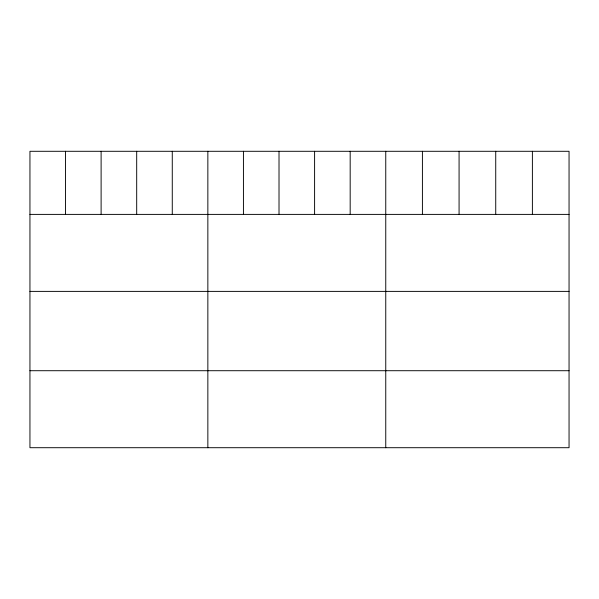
<?xml version="1.0" encoding="UTF-8"?>
<svg xmlns="http://www.w3.org/2000/svg" width="599" height="599" viewBox="0 0 599 599"><rect width="100%" height="100%" fill="white"/><g stroke="black" fill="none" stroke-linecap="round" stroke-linejoin="round"><path stroke-width="0.9" d="M569.05 214.39L569.05 447.708L29.95 447.708L29.95 151.292L569.05 151.292L569.05 214.39L29.95 214.39M29.95 291.384L569.05 291.384M29.95 370.714L569.05 370.714M532.391 151.292L532.391 214.39M495.732 151.292L495.732 214.39M459.074 151.292L459.074 214.39M422.415 151.292L422.415 214.39M385.756 151.292L385.756 447.708M350.175 151.292L350.175 214.39M314.595 151.292L314.595 214.39M279.014 151.292L279.014 214.39M243.434 151.292L243.434 214.39M207.853 151.292L207.853 447.708M172.272 151.292L172.272 214.39M136.692 151.292L136.692 214.39M101.111 151.292L101.111 214.39M65.531 151.292L65.531 214.39"/></g></svg>
